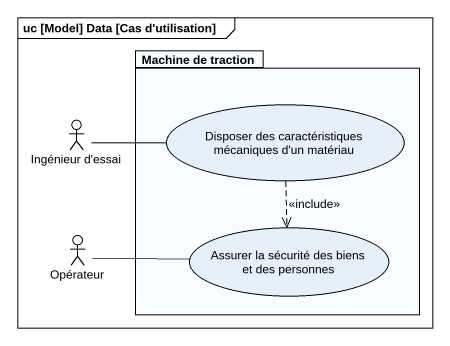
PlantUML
@startuml
mainframe uc [Model] Data [Cas d'utilisation]
package "Machine de traction" as Machine_de_traction {
  usecase "Disposer des caractéristiques mécaniques d'un matériau" as Disposer_des
  usecase "Assurer la sécurité des biens et des personnes" as Assurer_la_sécurité_des
}
actor "Ingénieur d'essai" as Ingénieur_d_essai
actor Opérateur
Ingénieur_d_essai -right- Disposer_des
Disposer_des ..> Assurer_la_sécurité_des : <<include>>
Opérateur -right- Assurer_la_sécurité_des
@enduml
